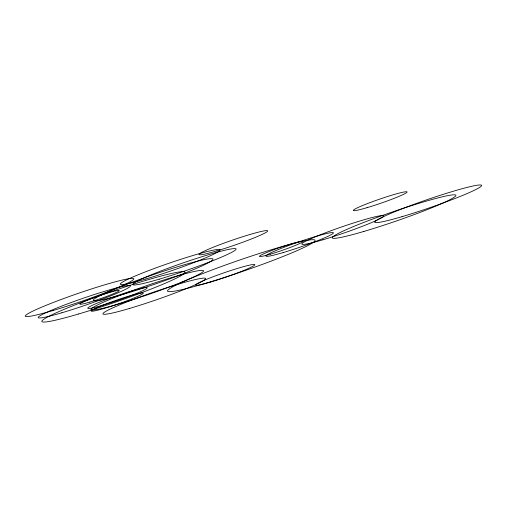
<?xml version="1.0" encoding="UTF-8"?>
<svg xmlns="http://www.w3.org/2000/svg" width="507" height="507" viewBox="0 0 507 507"><rect width="100%" height="100%" fill="white"/><g stroke="black" fill="none" stroke-linecap="round" stroke-linejoin="round"><path stroke-width="0.76" d="M104.448 308.345A27.6 2.072 -19 0 0 143.278 293.116A27.6 2.072 -19 0 0 103.796 304.783A27.6 2.072 -19 0 0 104.448 308.345M367.125 207.636A28.411 2.129 -19 0 0 407.089 191.963A28.411 2.129 -19 0 0 366.453 203.966A28.411 2.129 -19 0 0 367.125 207.636M322.839 239.805A43.368 3.251 -19 0 0 383.843 215.881A43.368 3.251 -19 0 0 321.806 234.202A43.368 3.251 -19 0 0 322.839 239.805M205.253 283.4A78.065 5.856 -19 0 0 315.062 240.337A78.065 5.856 -19 0 0 203.389 273.324A78.065 5.856 -19 0 0 205.253 283.4M123.968 294.085A63.293 4.747 -19 0 0 213.003 259.166A63.293 4.747 -19 0 0 122.46 285.91A63.293 4.747 -19 0 0 123.968 294.085M159.249 279.173A54.623 4.094 -19 0 0 236.078 249.038A54.623 4.094 -19 0 0 157.943 272.12A54.623 4.094 -19 0 0 159.249 279.173M145.851 278.996A52.747 3.955 -19 0 0 220.044 249.894A52.747 3.955 -19 0 0 144.59 272.183A52.747 3.955 -19 0 0 145.851 278.996M89.891 302.071A20.857 1.565 -19 0 0 119.234 290.568A20.857 1.565 -19 0 0 89.397 299.377A20.857 1.565 -19 0 0 89.891 302.071M78.528 314.01A75.657 5.672 -19 0 0 184.954 272.272A75.657 5.672 -19 0 0 76.728 304.238A75.657 5.672 -19 0 0 78.528 314.01M53.146 310.474A57.342 4.297 -19 0 0 133.804 278.837A57.342 4.297 -19 0 0 51.777 303.066A57.342 4.297 -19 0 0 53.146 310.474M129.304 308.51A54.281 4.069 -19 0 0 205.658 278.565A54.281 4.069 -19 0 0 128.005 301.5A54.281 4.069 -19 0 0 129.304 308.51M270.573 254.115A22.986 1.724 -19 0 0 302.907 241.433A22.986 1.724 -19 0 0 270.022 251.149A22.986 1.724 -19 0 0 270.573 254.115M216.597 250.946A36.327 2.725 -19 0 0 267.702 230.907A36.327 2.725 -19 0 0 215.728 246.256A36.327 2.725 -19 0 0 216.597 250.946M283.185 252.562A35.724 2.681 -19 0 0 333.435 232.852A35.724 2.681 -19 0 0 282.329 247.948A35.724 2.681 -19 0 0 283.185 252.562M363.925 231.42A65.39 4.905 -19 0 0 455.907 195.341A65.39 4.905 -19 0 0 362.366 222.979A65.39 4.905 -19 0 0 363.925 231.42M402.089 216.635A56.556 4.24 -19 0 0 481.65 185.435A56.556 4.24 -19 0 0 400.745 209.334A56.556 4.24 -19 0 0 402.089 216.635M61.854 312.775A48.723 3.65 -19 0 0 130.388 285.897A48.723 3.65 -19 0 0 60.694 306.482A48.723 3.65 -19 0 0 61.854 312.775M119.772 303.699A59.566 4.468 -19 0 0 203.56 270.839A59.566 4.468 -19 0 0 118.353 296.012A59.566 4.468 -19 0 0 119.772 303.699M210.773 281.981A31.307 2.345 -19 0 0 254.818 264.705A31.307 2.345 -19 0 0 210.031 277.937A31.307 2.345 -19 0 0 210.773 281.981M102.978 305.163A31.504 2.364 -19 0 0 147.296 287.78A31.504 2.364 -19 0 0 102.23 301.095A31.504 2.364 -19 0 0 102.978 305.163"/></g></svg>
